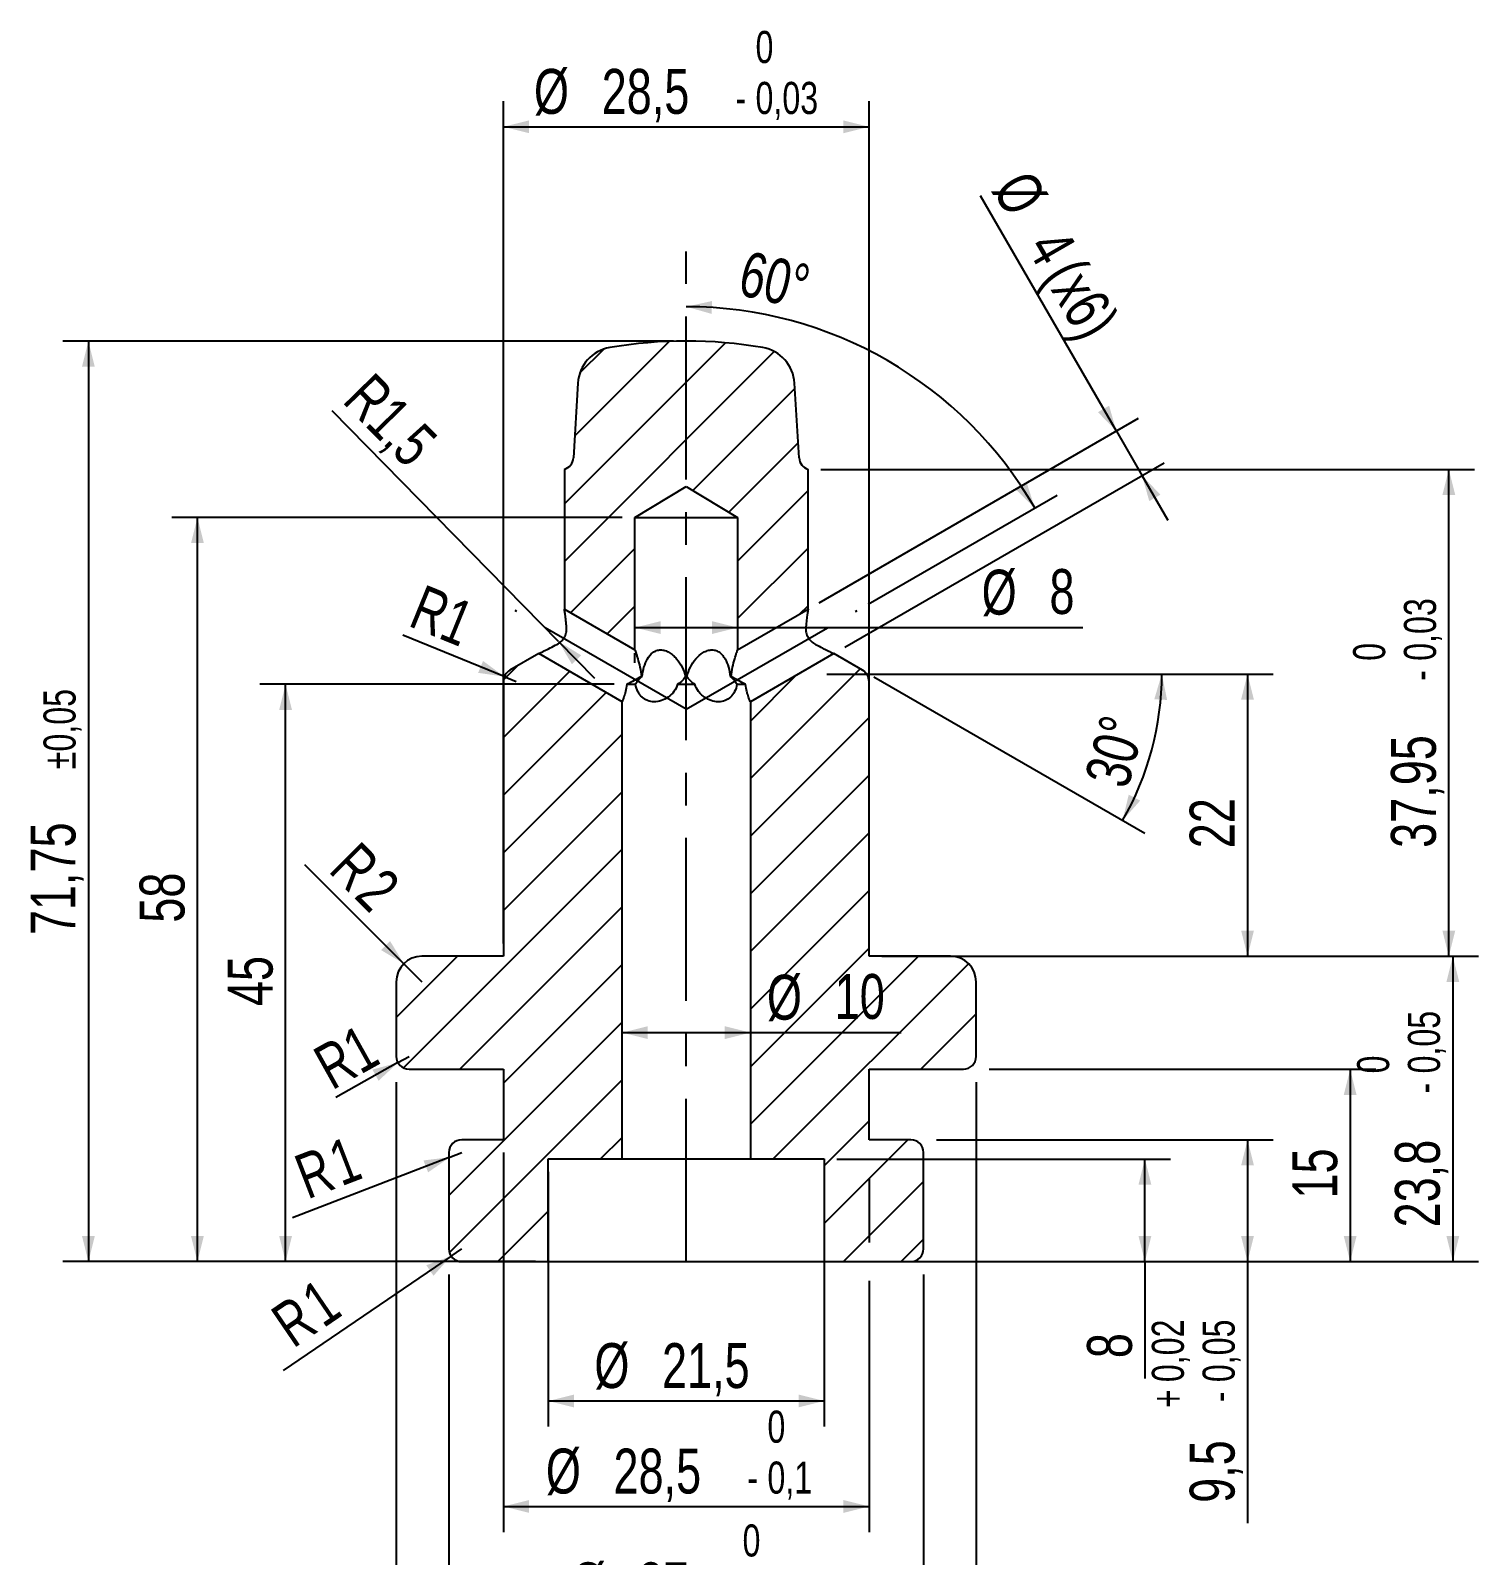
# Model space of a CAD drawing. Header units: millimetres. Extents: x 8 to 412, y 8 to 289.
# Drawn here: x 197.7 to 310.6, y 103.5 to 222.3 of the extents above; entities that cross this region are included whole.
import ezdxf

# ---------------------------------------------------------------- set-up
doc = ezdxf.new("R2010")
doc.units = ezdxf.units.MM
doc.linetypes.add('CENTERX2', pattern=[20.32, 12.7, -2.54, 2.54, -2.54])
for name, color, linetype in [('CENTERLINE', 4, 'CENTERX2'), ('DIMENSIONS', 2, 'Continuous'), ('HATCH', 3, 'Continuous')]:
    doc.layers.add(name, color=color, linetype=linetype)
doc.layers.add('OUTLINE', color=7, linetype='Continuous', lineweight=25)
doc.styles.add('SLDTEXTSTYLE0', font='TXT', dxfattribs={"width": 0.75})
doc.dimstyles.new('SLDDIMSTYLE1', dxfattribs={"dimtxt": 3.5, "dimasz": 2, "dimexe": 0, "dimexo": 0.0625, "dimgap": 0.875, "dimtad": 1, "dimdec": 4, "dimzin": 12, "dimdsep": 46, "dimtxsty": 'SLDTEXTSTYLE0', "dimsah": 1, "dimcen": 0.09, "dimazin": 3, "dimtfac": 1, "dimtofl": 0, "dimtmove": 0, "dimatfit": 3, "dimfxl": 0, "dimfrac": 2, "dimtolj": 1, "dimtzin": 12, "dimarcsym": 0})
doc.dimstyles.new('SLDDIMSTYLE10', dxfattribs={"dimtxt": 3.5, "dimasz": 2, "dimexe": 0, "dimexo": 0.0625, "dimgap": 0.875, "dimtad": 1, "dimrnd": 1e-09, "dimzin": 12, "dimdsep": 46, "dimtxsty": 'SLDTEXTSTYLE0', "dimsah": 1, "dimcen": 0, "dimadec": 0, "dimazin": 3, "dimtfac": 1, "dimtofl": 0, "dimtmove": 0, "dimatfit": 3, "dimfxl": 0, "dimfrac": 2, "dimtolj": 1, "dimtzin": 12, "dimarcsym": 0})
doc.dimstyles.new('SLDDIMSTYLE11', dxfattribs={"dimtxt": 3.5, "dimasz": 2, "dimexe": 0, "dimexo": 0.0625, "dimgap": 0.875, "dimtad": 1, "dimrnd": 1e-09, "dimzin": 12, "dimdsep": 46, "dimtxsty": 'SLDTEXTSTYLE0', "dimsah": 1, "dimcen": 0, "dimadec": 0, "dimazin": 3, "dimtfac": 1, "dimtofl": 0, "dimtmove": 0, "dimatfit": 3, "dimfxl": 0, "dimfrac": 2, "dimtolj": 1, "dimtzin": 12, "dimarcsym": 0})
doc.dimstyles.new('SLDDIMSTYLE12', dxfattribs={"dimtxt": 3.5, "dimasz": 2, "dimexe": 0, "dimexo": 0.0625, "dimgap": 0.875, "dimtad": 1, "dimrnd": 1e-09, "dimzin": 12, "dimdsep": 46, "dimtxsty": 'SLDTEXTSTYLE0', "dimsah": 1, "dimcen": 0.09, "dimadec": 0, "dimazin": 3, "dimtfac": 1, "dimtmove": 0, "dimatfit": 0, "dimfxl": 0, "dimfrac": 2, "dimtolj": 1, "dimtzin": 12, "dimarcsym": 0})
doc.dimstyles.new('SLDDIMSTYLE13', dxfattribs={"dimtxt": 3.5, "dimasz": 2, "dimexe": 0, "dimexo": 0.0625, "dimgap": 0.875, "dimtad": 1, "dimrnd": 1e-09, "dimzin": 12, "dimdsep": 46, "dimtxsty": 'SLDTEXTSTYLE0', "dimsah": 1, "dimcen": 0, "dimadec": 0, "dimazin": 3, "dimtfac": 1, "dimtofl": 0, "dimtmove": 1, "dimatfit": 3, "dimfxl": 0, "dimfrac": 2, "dimtolj": 1, "dimtzin": 12, "dimarcsym": 0})
doc.dimstyles.new('SLDDIMSTYLE2', dxfattribs={"dimtxt": 3.5, "dimasz": 2, "dimexe": 0, "dimexo": 0.0625, "dimgap": 0.875, "dimtad": 1, "dimrnd": 1e-09, "dimzin": 12, "dimdsep": 46, "dimtxsty": 'SLDTEXTSTYLE0', "dimsah": 1, "dimcen": 0.09, "dimadec": 0, "dimazin": 3, "dimtfac": 1, "dimtofl": 0, "dimtmove": 0, "dimatfit": 3, "dimfxl": 0, "dimfrac": 2, "dimtolj": 1, "dimtzin": 12, "dimarcsym": 0})
doc.dimstyles.new('SLDDIMSTYLE3', dxfattribs={"dimtxt": 3.5, "dimasz": 2, "dimexe": 0, "dimexo": 0.0625, "dimgap": 0.875, "dimtad": 1, "dimdec": 1, "dimrnd": 1e-09, "dimzin": 12, "dimdsep": 46, "dimtxsty": 'SLDTEXTSTYLE0', "dimsah": 1, "dimcen": 0.09, "dimadec": 0, "dimazin": 3, "dimtol": 1, "dimtm": 0.05, "dimtfac": 1, "dimtofl": 0, "dimtmove": 0, "dimatfit": 3, "dimfxl": 0, "dimfrac": 2, "dimtolj": 1, "dimarcsym": 0})
doc.dimstyles.new('SLDDIMSTYLE4', dxfattribs={"dimtxt": 3.5, "dimasz": 2, "dimexe": 0, "dimexo": 0.0625, "dimgap": 0.875, "dimtad": 1, "dimrnd": 1e-09, "dimzin": 12, "dimdsep": 46, "dimtxsty": 'SLDTEXTSTYLE0', "dimsah": 1, "dimcen": 0.09, "dimadec": 0, "dimazin": 3, "dimtol": 1, "dimtp": 0.02, "dimtm": 0.05, "dimtfac": 1, "dimtofl": 0, "dimtmove": 0, "dimatfit": 3, "dimfxl": 0, "dimfrac": 2, "dimtolj": 1, "dimarcsym": 0})
doc.dimstyles.new('SLDDIMSTYLE5', dxfattribs={"dimtxt": 3.5, "dimasz": 2, "dimexe": 0, "dimexo": 0.0625, "dimgap": 0.875, "dimtad": 1, "dimrnd": 1e-09, "dimzin": 12, "dimdsep": 46, "dimtxsty": 'SLDTEXTSTYLE0', "dimsah": 1, "dimcen": 0.09, "dimadec": 0, "dimazin": 3, "dimtol": 1, "dimtm": 0.03, "dimtfac": 1, "dimtofl": 0, "dimtmove": 0, "dimatfit": 3, "dimfxl": 0, "dimfrac": 2, "dimtolj": 1, "dimarcsym": 0})
doc.dimstyles.new('SLDDIMSTYLE6', dxfattribs={"dimtxt": 3.5, "dimasz": 2, "dimexe": 0, "dimexo": 0.0625, "dimgap": 0.875, "dimtad": 1, "dimrnd": 1e-09, "dimzin": 12, "dimdsep": 46, "dimtxsty": 'SLDTEXTSTYLE0', "dimsah": 1, "dimcen": 0.09, "dimadec": 0, "dimazin": 3, "dimtol": 1, "dimtm": 0.1, "dimtfac": 1, "dimtofl": 0, "dimtmove": 0, "dimatfit": 3, "dimfxl": 0, "dimfrac": 2, "dimtolj": 1, "dimarcsym": 0})
doc.dimstyles.new('SLDDIMSTYLE7', dxfattribs={"dimtxt": 3.5, "dimasz": 2, "dimexe": 0, "dimexo": 0.0625, "dimgap": 0.875, "dimtad": 1, "dimdec": 1, "dimrnd": 1e-09, "dimzin": 12, "dimdsep": 46, "dimtxsty": 'SLDTEXTSTYLE0', "dimsah": 1, "dimcen": 0.09, "dimadec": 0, "dimazin": 3, "dimtfac": 1, "dimtdec": 1, "dimtofl": 0, "dimtmove": 0, "dimatfit": 3, "dimfxl": 0, "dimfrac": 2, "dimtolj": 1, "dimtzin": 12, "dimarcsym": 0})
doc.dimstyles.new('SLDDIMSTYLE8', dxfattribs={"dimtxt": 3.5, "dimasz": 2, "dimexe": 0, "dimexo": 0.0625, "dimgap": 0.875, "dimtad": 1, "dimdec": 1, "dimrnd": 1e-09, "dimzin": 12, "dimdsep": 46, "dimtxsty": 'SLDTEXTSTYLE0', "dimsah": 1, "dimcen": 0, "dimadec": 0, "dimazin": 3, "dimtfac": 1, "dimtdec": 1, "dimtofl": 0, "dimtmove": 0, "dimatfit": 3, "dimfxl": 0, "dimfrac": 2, "dimtolj": 1, "dimtzin": 12, "dimarcsym": 0})
doc.dimstyles.new('SLDDIMSTYLE9', dxfattribs={"dimtxt": 3.5, "dimasz": 2, "dimexe": 0, "dimexo": 0.0625, "dimgap": 0.875, "dimtad": 1, "dimrnd": 1e-09, "dimzin": 12, "dimdsep": 46, "dimtxsty": 'SLDTEXTSTYLE0', "dimsah": 1, "dimcen": 0.09, "dimadec": 0, "dimazin": 3, "dimtol": 1, "dimtp": 0.05, "dimtm": 0.05, "dimtfac": 1, "dimtofl": 0, "dimtmove": 0, "dimatfit": 3, "dimfxl": 0, "dimfrac": 2, "dimtolj": 1, "dimarcsym": 0})

# ---------------------------------------------------------------- blocks, each defined once
blk = doc.blocks.new('_D')
at = {"layer": 'DIMENSIONS'}
blk.add_line((263.03, 177.64), (277.74, 186.13), dxfattribs=at)
blk.add_arc((248.84, 169.45), 31.37, 30, 90, dxfattribs=at)
for points in [[(248.84, 200.82), (250.82, 200.26), (250.85, 201.26)], [(276.01, 185.13), (275.38, 187.1), (274.53, 186.57)]]:
    blk.add_solid(points, dxfattribs=at)
at = {"layer": 'DIMENSIONS', "insert": (253.54, 205.2), "char_height": 3.5, "attachment_point": 1, "rotation": 346.9133, "style": 'SLDTEXTSTYLE0'}
blk.add_mtext('60°', dxfattribs=at)
blk = doc.blocks.new('_D_1')
at = {"layer": 'DIMENSIONS'}
for p, q in [((263.46, 171.98), (284.59, 159.78)), ((267.06, 172.19), (287.91, 172.19))]:
    blk.add_line(p, q, dxfattribs=at)
blk.add_arc((263.09, 172.19), 22.82, 330, 0, dxfattribs=at)
for points in [[(285.91, 172.19), (285.32, 170.22), (286.32, 170.17)], [(282.85, 160.78), (284.22, 162.32), (283.33, 162.79)]]:
    blk.add_solid(points, dxfattribs=at)
at = {"layer": 'DIMENSIONS', "insert": (279.86, 164.05), "char_height": 3.5, "attachment_point": 1, "rotation": 75, "style": 'SLDTEXTSTYLE0'}
blk.add_mtext('30°', dxfattribs=at)
blk = doc.blocks.new('_D_2')
at = {"layer": 'DIMENSIONS'}
for p, q in [((264.09, 172.19), (294.59, 172.19)), ((292.59, 172.19), (292.59, 150.19)), ((264.09, 150.19), (294.59, 150.19))]:
    blk.add_line(p, q, dxfattribs=at)
for points in [[(292.59, 172.19), (292.09, 170.19), (293.09, 170.19)], [(292.59, 150.19), (293.09, 152.19), (292.09, 152.19)]]:
    blk.add_solid(points, dxfattribs=at)
at = {"layer": 'DIMENSIONS', "insert": (288.08, 158.61), "char_height": 3.5, "attachment_point": 1, "rotation": 90, "style": 'SLDTEXTSTYLE0'}
blk.add_mtext('22', dxfattribs=at)
blk = doc.blocks.new('_D_3')
at = {"layer": 'DIMENSIONS'}
for p, q in [((272.44, 150.19), (310.59, 150.19)), ((308.59, 150.19), (308.59, 126.39)), ((268.34, 126.39), (310.59, 126.39))]:
    blk.add_line(p, q, dxfattribs=at)
for points in [[(308.59, 150.19), (308.09, 148.19), (309.09, 148.19)], [(308.59, 126.39), (309.09, 128.39), (308.09, 128.39)]]:
    blk.add_solid(points, dxfattribs=at)
at = {"layer": 'DIMENSIONS', "attachment_point": 1, "rotation": 90, "style": 'SLDTEXTSTYLE0'}
for s, insert, char_height in [('0,05', (305.09, 141.06), 2.5), ('0', (301.13, 141.06), 2.5), ('-', (305.09, 139.49), 2.5), ('23,8', (304.08, 129.06), 3.5)]:
    blk.add_mtext(s, dxfattribs=dict(at, insert=insert, char_height=char_height))
blk = doc.blocks.new('_D_4')
at = {"layer": 'DIMENSIONS'}
for p, q in [((268.34, 135.89), (294.59, 135.89)), ((292.59, 135.89), (292.59, 126.39)), ((268.34, 126.39), (294.59, 126.39)), ((292.59, 126.39), (292.59, 106.01))]:
    blk.add_line(p, q, dxfattribs=at)
for points in [[(292.59, 135.89), (292.09, 133.89), (293.09, 133.89)], [(292.59, 126.39), (293.09, 128.39), (292.09, 128.39)]]:
    blk.add_solid(points, dxfattribs=at)
at = {"layer": 'DIMENSIONS', "attachment_point": 1, "rotation": 90, "style": 'SLDTEXTSTYLE0'}
for s, insert, char_height in [('0,02', (285.13, 117), 2.5), ('0,05', (289.09, 117), 2.5), ('+', (285.13, 114.98), 2.5), ('-', (289.09, 115.44), 2.5), ('9,5', (288.08, 107.59), 3.5)]:
    blk.add_mtext(s, dxfattribs=dict(at, insert=insert, char_height=char_height))
blk = doc.blocks.new('_D_5')
at = {"layer": 'DIMENSIONS'}
for p, q in [((272.44, 141.39), (302.59, 141.39)), ((300.59, 141.39), (300.59, 126.39)), ((268.34, 126.39), (302.59, 126.39))]:
    blk.add_line(p, q, dxfattribs=at)
for points in [[(300.59, 141.39), (300.09, 139.39), (301.09, 139.39)], [(300.59, 126.39), (301.09, 128.39), (300.09, 128.39)]]:
    blk.add_solid(points, dxfattribs=at)
at = {"layer": 'DIMENSIONS', "insert": (296.08, 131.31), "char_height": 3.5, "attachment_point": 1, "rotation": 90, "style": 'SLDTEXTSTYLE0'}
blk.add_mtext('15', dxfattribs=at)
blk = doc.blocks.new('_D_6')
at = {"layer": 'DIMENSIONS'}
for p, q in [((234.59, 151.19), (234.59, 216.84)), ((263.09, 151.19), (263.09, 216.84)), ((234.59, 214.84), (263.09, 214.84))]:
    blk.add_line(p, q, dxfattribs=at)
for points in [[(234.59, 214.84), (236.59, 214.34), (236.59, 215.34)], [(263.09, 214.84), (261.09, 215.34), (261.09, 214.34)]]:
    blk.add_solid(points, dxfattribs=at)
at = {"layer": 'DIMENSIONS', "attachment_point": 1, "style": 'SLDTEXTSTYLE0'}
for s, insert, char_height in [('0', (254.24, 222.31), 2.5), ('%%c', (236.97, 219.35), 3.5), ('28,5', (242.25, 219.35), 3.5), ('0,03', (254.24, 218.34), 2.5), ('-', (252.68, 218.34), 2.5)]:
    blk.add_mtext(s, dxfattribs=dict(at, insert=insert, char_height=char_height))
blk = doc.blocks.new('_D_7')
at = {"layer": 'DIMENSIONS'}
for p, q in [((226.24, 140.39), (226.24, 87.42)), ((271.44, 140.39), (271.44, 87.42)), ((226.24, 89.42), (271.44, 89.42))]:
    blk.add_line(p, q, dxfattribs=at)
for points in [[(226.24, 89.42), (228.24, 88.92), (228.24, 89.92)], [(271.44, 89.42), (269.44, 89.92), (269.44, 88.92)]]:
    blk.add_solid(points, dxfattribs=at)
at = {"layer": 'DIMENSIONS', "attachment_point": 1, "style": 'SLDTEXTSTYLE0'}
for s, insert, char_height in [('0', (255.17, 96.89), 2.5), ('%%c', (237.9, 93.93), 3.5), ('45,2', (243.17, 93.93), 3.5), ('0,1', (255.17, 92.92), 2.5), ('-', (253.6, 92.92), 2.5)]:
    blk.add_mtext(s, dxfattribs=dict(at, insert=insert, char_height=char_height))
blk = doc.blocks.new('_D_8')
at = {"layer": 'DIMENSIONS'}
for p, q in [((230.34, 125.39), (230.34, 96.44)), ((267.34, 125.39), (267.34, 96.44)), ((230.34, 98.44), (267.34, 98.44))]:
    blk.add_line(p, q, dxfattribs=at)
for points in [[(230.34, 98.44), (232.34, 97.94), (232.34, 98.94)], [(267.34, 98.44), (265.34, 98.94), (265.34, 97.94)]]:
    blk.add_solid(points, dxfattribs=at)
at = {"layer": 'DIMENSIONS', "attachment_point": 1, "style": 'SLDTEXTSTYLE0'}
for s, insert, char_height in [('0', (253.23, 105.91), 2.5), ('%%c', (239.84, 102.95), 3.5), ('37', (245.11, 102.95), 3.5), ('0,1', (253.23, 101.94), 2.5), ('-', (251.66, 101.94), 2.5)]:
    blk.add_mtext(s, dxfattribs=dict(at, insert=insert, char_height=char_height))
blk = doc.blocks.new('_D_9')
at = {"layer": 'DIMENSIONS'}
for p, q in [((260.59, 134.39), (286.59, 134.39)), ((284.59, 126.39), (284.59, 134.39)), ((260.59, 126.39), (286.59, 126.39)), ((284.59, 126.39), (284.59, 117.28))]:
    blk.add_line(p, q, dxfattribs=at)
for points in [[(284.59, 134.39), (284.09, 132.39), (285.09, 132.39)], [(284.59, 126.39), (285.09, 128.39), (284.09, 128.39)]]:
    blk.add_solid(points, dxfattribs=at)
at = {"layer": 'DIMENSIONS', "insert": (280.08, 118.87), "char_height": 3.5, "attachment_point": 1, "rotation": 90, "style": 'SLDTEXTSTYLE0'}
blk.add_mtext('8', dxfattribs=at)
blk = doc.blocks.new('_D_10')
at = {"layer": 'DIMENSIONS'}
for p, q in [((238.09, 133.39), (238.09, 113.53)), ((259.59, 133.39), (259.59, 113.53)), ((238.09, 115.53), (259.59, 115.53))]:
    blk.add_line(p, q, dxfattribs=at)
for points in [[(238.09, 115.53), (240.09, 115.03), (240.09, 116.03)], [(259.59, 115.53), (257.59, 116.03), (257.59, 115.03)]]:
    blk.add_solid(points, dxfattribs=at)
at = {"layer": 'DIMENSIONS', "char_height": 3.5, "attachment_point": 1, "style": 'SLDTEXTSTYLE0'}
for s, insert in [('%%c', (241.68, 120.04)), ('21,5', (246.95, 120.04))]:
    blk.add_mtext(s, dxfattribs=dict(at, insert=insert))
blk = doc.blocks.new('_D_11')
at = {"layer": 'DIMENSIONS'}
for q in [(218.16, 129.8), (231.34, 134.89)]:
    blk.add_line((230.41, 134.53), q, dxfattribs=at)
blk.add_solid([(230.41, 134.53), (228.36, 134.28), (228.72, 133.35)], dxfattribs=at)
at = {"layer": 'DIMENSIONS', "char_height": 3.5, "attachment_point": 1, "rotation": 21.0977, "style": 'SLDTEXTSTYLE0'}
for s, insert in [('1', (220.69, 135.51)), ('R', (218.05, 134.49))]:
    blk.add_mtext(s, dxfattribs=dict(at, insert=insert))
blk = doc.blocks.new('_D_12')
at = {"layer": 'DIMENSIONS'}
for q in [(219.12, 157.31), (228.24, 148.19)]:
    blk.add_line((226.83, 149.61), q, dxfattribs=at)
blk.add_solid([(226.83, 149.61), (225.76, 151.37), (225.06, 150.67)], dxfattribs=at)
at = {"layer": 'DIMENSIONS', "char_height": 3.5, "attachment_point": 1, "rotation": 315, "style": 'SLDTEXTSTYLE0'}
for s, insert in [('R', (223.34, 159.3)), ('2', (225.35, 157.29))]:
    blk.add_mtext(s, dxfattribs=dict(at, insert=insert))
blk = doc.blocks.new('_D_13')
at = {"layer": 'DIMENSIONS'}
for p, q in [((234.59, 134.89), (234.59, 105.31)), ((263.09, 132.89), (263.09, 127.89)), ((263.09, 124.89), (263.09, 105.31)), ((234.59, 107.31), (263.09, 107.31))]:
    blk.add_line(p, q, dxfattribs=at)
for points in [[(234.59, 107.31), (236.59, 106.81), (236.59, 107.81)], [(263.09, 107.31), (261.09, 107.81), (261.09, 106.81)]]:
    blk.add_solid(points, dxfattribs=at)
at = {"layer": 'DIMENSIONS', "attachment_point": 1, "style": 'SLDTEXTSTYLE0'}
for s, insert, char_height in [('0', (255.17, 114.78), 2.5), ('%%c', (237.9, 111.82), 3.5), ('28,5', (243.17, 111.82), 3.5), ('0,1', (255.17, 110.81), 2.5), ('-', (253.6, 110.81), 2.5)]:
    blk.add_mtext(s, dxfattribs=dict(at, insert=insert, char_height=char_height))
blk = doc.blocks.new('_D_14')
at = {"layer": 'DIMENSIONS'}
for p, q in [((259.34, 188.14), (310.28, 188.14)), ((308.28, 150.19), (308.28, 188.14)), ((270.44, 150.19), (310.28, 150.19))]:
    blk.add_line(p, q, dxfattribs=at)
for points in [[(308.28, 188.14), (307.78, 186.14), (308.78, 186.14)], [(308.28, 150.19), (308.78, 152.19), (307.78, 152.19)]]:
    blk.add_solid(points, dxfattribs=at)
at = {"layer": 'DIMENSIONS', "attachment_point": 1, "rotation": 90, "style": 'SLDTEXTSTYLE0'}
for s, insert, char_height in [('0,03', (304.78, 173.22), 2.5), ('0', (300.82, 173.22), 2.5), ('-', (304.78, 171.66), 2.5), ('37,95', (303.77, 158.64), 3.5)]:
    blk.add_mtext(s, dxfattribs=dict(at, insert=insert, char_height=char_height))
blk = doc.blocks.new('_D_15')
at = {"layer": 'DIMENSIONS'}
for p, q in [((247.84, 198.14), (200.24, 198.14)), ((202.24, 198.14), (202.24, 126.39)), ((237.09, 126.39), (200.24, 126.39))]:
    blk.add_line(p, q, dxfattribs=at)
for points in [[(202.24, 198.14), (201.74, 196.14), (202.74, 196.14)], [(202.24, 126.39), (202.74, 128.39), (201.74, 128.39)]]:
    blk.add_solid(points, dxfattribs=at)
at = {"layer": 'DIMENSIONS', "attachment_point": 1, "rotation": 90, "style": 'SLDTEXTSTYLE0'}
for s, insert, char_height in [('±0,05', (198.74, 164.77), 2.5), ('71,75', (197.73, 151.84), 3.5)]:
    blk.add_mtext(s, dxfattribs=dict(at, insert=insert, char_height=char_height))
blk = doc.blocks.new('_D_16')
at = {"layer": 'DIMENSIONS'}
for q in [(231.34, 127.39), (217.43, 117.91)]:
    blk.add_line((230.51, 126.83), q, dxfattribs=at)
blk.add_solid([(230.51, 126.83), (228.58, 126.11), (229.14, 125.29)], dxfattribs=at)
at = {"layer": 'DIMENSIONS', "char_height": 3.5, "attachment_point": 1, "rotation": 34.2882, "style": 'SLDTEXTSTYLE0'}
for s, insert in [('1', (218.58, 124.07)), ('R', (216.23, 122.48))]:
    blk.add_mtext(s, dxfattribs=dict(at, insert=insert))
blk = doc.blocks.new('_D_17')
at = {"layer": 'DIMENSIONS'}
for q in [(226.76, 175.21), (235.59, 171.61)]:
    blk.add_line((234.66, 171.99), q, dxfattribs=at)
blk.add_solid([(234.66, 171.99), (233, 173.21), (232.62, 172.28)], dxfattribs=at)
at = {"layer": 'DIMENSIONS', "insert": (228.39, 179.22), "char_height": 3.5, "attachment_point": 1, "rotation": 337.8618, "style": 'SLDTEXTSTYLE0'}
blk.add_mtext('R1', dxfattribs=at)
blk = doc.blocks.new('_D_18')
at = {"layer": 'DIMENSIONS'}
for p, q in [((243.21, 171.39), (215.61, 171.39)), ((217.61, 126.39), (217.61, 171.39)), ((230.34, 126.39), (215.61, 126.39))]:
    blk.add_line(p, q, dxfattribs=at)
for points in [[(217.61, 171.39), (217.11, 169.39), (218.11, 169.39)], [(217.61, 126.39), (218.11, 128.39), (217.11, 128.39)]]:
    blk.add_solid(points, dxfattribs=at)
at = {"layer": 'DIMENSIONS', "insert": (213.1, 146.31), "char_height": 3.5, "attachment_point": 1, "rotation": 90, "style": 'SLDTEXTSTYLE0'}
blk.add_mtext('45', dxfattribs=at)
blk = doc.blocks.new('_D_19')
at = {"layer": 'DIMENSIONS'}
for p, q in [((243.84, 184.39), (208.74, 184.39)), ((210.74, 126.39), (210.74, 184.39)), ((230.34, 126.39), (208.74, 126.39))]:
    blk.add_line(p, q, dxfattribs=at)
for points in [[(210.74, 184.39), (210.24, 182.39), (211.24, 182.39)], [(210.74, 126.39), (211.24, 128.39), (210.24, 128.39)]]:
    blk.add_solid(points, dxfattribs=at)
at = {"layer": 'DIMENSIONS', "insert": (206.23, 152.81), "char_height": 3.5, "attachment_point": 1, "rotation": 90, "style": 'SLDTEXTSTYLE0'}
blk.add_mtext('58', dxfattribs=at)
blk = doc.blocks.new('_D_20')
at = {"layer": 'DIMENSIONS'}
for p, q in [((243.84, 144.24), (253.84, 144.24)), ((253.84, 144.24), (265.59, 144.24))]:
    blk.add_line(p, q, dxfattribs=at)
for points in [[(243.84, 144.24), (245.84, 143.74), (245.84, 144.74)], [(253.84, 144.24), (251.84, 144.74), (251.84, 143.74)]]:
    blk.add_solid(points, dxfattribs=at)
at = {"layer": 'DIMENSIONS', "char_height": 3.5, "attachment_point": 1, "style": 'SLDTEXTSTYLE0'}
for s, insert in [('%%c', (255.13, 148.75)), ('10', (260.41, 148.81))]:
    blk.add_mtext(s, dxfattribs=dict(at, insert=insert))
blk = doc.blocks.new('_D_21')
at = {"layer": 'DIMENSIONS'}
for p, q in [((244.84, 175.81), (252.84, 175.81)), ((252.84, 175.81), (279.74, 175.81)), ((244.84, 173.07), (244.84, 173.81))]:
    blk.add_line(p, q, dxfattribs=at)
for points in [[(244.84, 175.81), (246.84, 175.31), (246.84, 176.31)], [(252.84, 175.81), (250.84, 176.31), (250.84, 175.31)]]:
    blk.add_solid(points, dxfattribs=at)
at = {"layer": 'DIMENSIONS', "char_height": 3.5, "attachment_point": 1, "style": 'SLDTEXTSTYLE0'}
for s, insert in [('%%c', (271.87, 180.32)), ('8', (277.15, 180.37))]:
    blk.add_mtext(s, dxfattribs=dict(at, insert=insert))
blk = doc.blocks.new('_D_22')
at = {"layer": 'DIMENSIONS'}
for p, q in [((282.37, 191.12), (271.77, 209.47)), ((259.21, 177.74), (284.1, 192.12)), ((282.37, 191.12), (284.37, 187.65)), ((261.21, 174.28), (286.1, 188.65)), ((284.37, 187.65), (286.37, 184.19))]:
    blk.add_line(p, q, dxfattribs=at)
for points in [[(282.37, 191.12), (281.8, 193.1), (280.93, 192.6)], [(284.37, 187.65), (284.93, 185.67), (285.8, 186.17)]]:
    blk.add_solid(points, dxfattribs=at)
at = {"layer": 'DIMENSIONS', "char_height": 3.5, "attachment_point": 1, "rotation": 300, "style": 'SLDTEXTSTYLE0'}
for s, insert in [('%%c', (275.68, 211.72)), ('4', (278.36, 207.18)), ('(x6)', (279.66, 204.94))]:
    blk.add_mtext(s, dxfattribs=dict(at, insert=insert))
blk = doc.blocks.new('_D_23')
at = {"layer": 'DIMENSIONS'}
for q in [(221.52, 139.19), (227.24, 142.39)]:
    blk.add_line((226.37, 141.9), q, dxfattribs=at)
blk.add_solid([(226.37, 141.9), (224.38, 141.36), (224.86, 140.49)], dxfattribs=at)
at = {"layer": 'DIMENSIONS', "insert": (219.52, 142.77), "char_height": 3.5, "attachment_point": 1, "rotation": 29.2049, "style": 'SLDTEXTSTYLE0'}
blk.add_mtext('R1', dxfattribs=at)
blk = doc.blocks.new('_D_24')
at = {"layer": 'DIMENSIONS'}
for q in [(221.23, 192.7), (241.69, 171.88)]:
    blk.add_line((238.89, 174.73), q, dxfattribs=at)
blk.add_solid([(238.89, 174.73), (239.93, 172.95), (240.65, 173.65)], dxfattribs=at)
at = {"layer": 'DIMENSIONS', "insert": (224.45, 195.86), "char_height": 3.5, "attachment_point": 1, "rotation": 314.4294, "style": 'SLDTEXTSTYLE0'}
blk.add_mtext('R1,5', dxfattribs=at)

msp = doc.modelspace()

# ---------------------------------------------------------------- hatches: boundary and pattern name
at = {"layer": 'HATCH'}
h = msp.add_hatch(dxfattribs=at)
h.set_pattern_fill('ANSI31', color=256, angle=3e-322, style=0)
edge = h.paths.add_edge_path(flags=0)
edge.add_line((258.33967, 177.2436), (258.33967, 188.14179))
edge.add_arc((258.6378, 189.09631), 1, 183.5, 252.6543908, ccw=False)
edge.add_line((257.63967, 189.03526), (257.28356, 194.8575))
edge.add_arc((254.28916, 194.67436), 3, 3.5, 80.194934)
edge.add_arc((248.83967, 163.14179), 35, 80.194934, 99.805066)
edge.add_arc((243.39017, 194.67436), 3, 99.805066, 176.5)
edge.add_line((240.39577, 194.8575), (240.03967, 189.03526))
edge.add_arc((239.04153, 189.09631), 1, 287.3456092, 356.5, ccw=False)
edge.add_line((239.33967, 188.14179), (239.33967, 177.2436))
edge.add_line((239.33967, 177.2436), (244.83967, 174.06818))
edge.add_line((244.83967, 174.06818), (244.83967, 184.39179))
edge.add_line((244.83967, 184.39179), (248.83967, 186.79523))
edge.add_line((248.83967, 186.79523), (252.83967, 184.39179))
edge.add_line((252.83967, 184.39179), (252.83967, 174.06818))
edge.add_line((252.83967, 174.06818), (258.33967, 177.2436))
h = msp.add_hatch(dxfattribs=at)
h.set_pattern_fill('ANSI31', color=256, angle=3e-322, style=0)
edge = h.paths.add_edge_path(flags=0)
edge.add_line((227.23967, 141.39179), (234.58967, 141.39179))
edge.add_line((234.58967, 141.39179), (234.58967, 135.89179))
edge.add_line((234.58967, 135.89179), (231.33967, 135.89179))
edge.add_arc((231.33967, 134.89179), 1, 90, 180)
edge.add_line((230.33967, 134.89179), (230.33967, 127.39179))
edge.add_arc((231.33967, 127.39179), 1, 180, 270)
edge.add_line((231.33967, 126.39179), (238.08967, 126.39179))
edge.add_line((238.08967, 126.39179), (238.08967, 134.39179))
edge.add_line((238.08967, 134.39179), (243.83967, 134.39179))
edge.add_line((243.83967, 134.39179), (243.83967, 170.02672))
edge.add_line((243.83967, 170.02672), (237.33967, 173.7795))
edge.add_line((237.33967, 173.7795), (235.08967, 172.48046))
edge.add_arc((235.58967, 171.61444), 1, 120, 180)
edge.add_line((234.58967, 171.61444), (234.58967, 150.19179))
edge.add_line((234.58967, 150.19179), (228.23967, 150.19179))
edge.add_arc((228.23967, 148.19179), 2, 90, 180)
edge.add_line((226.23967, 148.19179), (226.23967, 142.39179))
edge.add_arc((227.23967, 142.39179), 1, 180, 270)
h = msp.add_hatch(dxfattribs=at)
h.set_pattern_fill('ANSI31', color=256, angle=3e-322, style=0)
edge = h.paths.add_edge_path(flags=0)
edge.add_line((266.33967, 135.89179), (263.08967, 135.89179))
edge.add_line((263.08967, 135.89179), (263.08967, 141.39179))
edge.add_line((263.08967, 141.39179), (270.43967, 141.39179))
edge.add_arc((270.43967, 142.39179), 1, 270, 360)
edge.add_line((271.43967, 142.39179), (271.43967, 148.19179))
edge.add_arc((269.43967, 148.19179), 2, 0, 90)
edge.add_line((269.43967, 150.19179), (263.08967, 150.19179))
edge.add_line((263.08967, 150.19179), (263.08967, 171.61444))
edge.add_arc((262.08967, 171.61444), 1, 0, 60)
edge.add_line((262.58967, 172.48046), (260.33967, 173.7795))
edge.add_line((260.33967, 173.7795), (253.83967, 170.02672))
edge.add_line((253.83967, 170.02672), (253.83967, 134.39179))
edge.add_line((253.83967, 134.39179), (259.58967, 134.39179))
edge.add_line((259.58967, 134.39179), (259.58967, 126.39179))
edge.add_line((259.58967, 126.39179), (266.33967, 126.39179))
edge.add_arc((266.33967, 127.39179), 1, 270, 360)
edge.add_line((267.33967, 127.39179), (267.33967, 134.89179))
edge.add_arc((266.33967, 134.89179), 1, 0, 90)

# ---------------------------------------------------------------- linework, layer by layer
at = {"layer": 'CENTERLINE'}
for p, q in [((248.83967, 126.39179), (248.83967, 207.31982)), ((248.83967, 169.44937), (235.51346, 177.14326)), ((248.83967, 169.44937), (262.16587, 177.14326)), ((259.78967, 172.19179), (266.06116, 172.19179))]:
    msp.add_line(p, q, dxfattribs=at)
at = {"layer": 'OUTLINE'}
for p, q in [((240.39577, 194.8575), (240.03967, 189.03526)), ((257.63967, 189.03526), (257.28356, 194.8575)), ((239.33967, 188.14179), (239.33967, 177.2436)), ((258.33967, 177.2436), (258.33967, 188.14179)), ((244.83967, 184.39179), (248.83967, 186.79523)), ((248.83967, 186.79523), (252.83967, 184.39179)), ((244.83967, 184.39179), (252.83967, 184.39179)), ((244.83967, 174.06818), (244.83967, 184.39179)), ((252.83967, 184.39179), (252.83967, 174.06818)), ((239.33967, 177.2436), (244.83967, 174.06818)), ((252.83967, 174.06818), (258.33967, 177.2436)), ((237.33967, 173.7795), (235.08967, 172.48046)), ((243.83967, 170.02672), (237.33967, 173.7795)), ((260.33967, 173.7795), (253.83967, 170.02672)), ((262.58967, 172.48046), (260.33967, 173.7795)), ((234.58967, 171.61444), (234.58967, 150.19179)), ((244.21389, 171.39179), (244.88311, 171.39179)), ((245.34574, 171.99265), (245.40618, 171.99265)), ((248.17045, 171.39179), (249.50888, 171.39179)), ((248.77922, 171.99265), (248.90011, 171.99265)), ((252.27315, 171.99265), (252.3336, 171.99265)), ((252.79622, 171.39179), (253.46544, 171.39179)), ((263.08967, 150.19179), (263.08967, 171.61444)), ((243.83967, 134.39179), (243.83967, 170.02672)), ((253.83967, 170.02672), (253.83967, 134.39179)), ((234.58967, 150.19179), (228.23967, 150.19179)), ((269.43967, 150.19179), (263.08967, 150.19179)), ((226.23967, 148.19179), (226.23967, 142.39179)), ((271.43967, 142.39179), (271.43967, 148.19179)), ((227.23967, 141.39179), (234.58967, 141.39179)), ((234.58967, 141.39179), (234.58967, 135.89179)), ((263.08967, 135.89179), (263.08967, 141.39179)), ((263.08967, 141.39179), (270.43967, 141.39179)), ((234.58967, 135.89179), (231.33967, 135.89179)), ((266.33967, 135.89179), (263.08967, 135.89179)), ((230.33967, 134.89179), (230.33967, 127.39179)), ((238.08967, 126.39179), (238.08967, 134.39179)), ((238.08967, 134.39179), (243.83967, 134.39179)), ((243.83967, 134.39179), (253.83967, 134.39179)), ((253.83967, 134.39179), (259.58967, 134.39179)), ((259.58967, 134.39179), (259.58967, 126.39179)), ((267.33967, 127.39179), (267.33967, 134.89179)), ((231.33967, 126.39179), (238.08967, 126.39179)), ((238.08967, 126.39179), (259.58967, 126.39179)), ((259.58967, 126.39179), (266.33967, 126.39179))]:
    msp.add_line(p, q, dxfattribs=at)
for centre, radius, start, end in [((243.39017, 194.67436), 3, 99.805066, 176.5), ((248.83967, 163.14179), 35, 80.194934, 99.805066), ((254.28916, 194.67436), 3, 3.5, 80.194934), ((239.04153, 189.09631), 1, 287.3456092, 356.5), ((258.6378, 189.09631), 1, 183.5, 252.6543908), ((235.58967, 171.61444), 1, 120, 180), ((262.08967, 171.61444), 1, 0, 60), ((228.23967, 148.19179), 2, 90, 180), ((269.43967, 148.19179), 2, 0, 90), ((227.23967, 142.39179), 1, 180, 270), ((270.43967, 142.39179), 1, 270, 0), ((231.33967, 134.89179), 1, 90, 180), ((266.33967, 134.89179), 1, 0, 90), ((231.33967, 127.39179), 1, 180, 270), ((266.33967, 127.39179), 1, 270, 0)]:
    msp.add_arc(centre, radius, start, end, dxfattribs=at)
for points, knots in [([(239.51488, 175.80023), (239.50049, 175.99357), (239.48308, 176.17512), (239.44553, 176.51348), (239.42524, 176.67079), (239.38815, 176.93662), (239.37093, 177.04859), (239.34672, 177.20157), (239.33967, 177.2436), (239.33967, 177.2436)], [0, 0, 0, 0, 0.25, 0.25, 0.5, 0.5, 0.75, 0.75, 1, 1, 1, 1]), ([(258.33967, 177.2436), (258.33967, 177.2436), (258.33797, 177.23337), (258.33141, 177.1932), (258.32661, 177.16364), (258.31449, 177.08707), (258.30712, 177.03968), (258.29091, 176.93182), (258.28204, 176.8711), (258.23537, 176.5366), (258.19319, 176.18627), (258.16445, 175.80023)], [0, 0, 0, 0, 0.125, 0.125, 0.25, 0.25, 0.375, 0.375, 0.5, 0.5, 1, 1, 1, 1]), ([(238.76488, 174.50119), (238.88038, 174.56259), (238.98852, 174.63734), (239.18698, 174.82019), (239.27275, 174.92459), (239.41026, 175.15858), (239.45946, 175.28473), (239.51663, 175.5435), (239.52436, 175.6729), (239.51488, 175.80023)], [0, 0, 0, 0, 0.25, 0.25, 0.5, 0.5, 0.75, 0.75, 1, 1, 1, 1]), ([(258.16445, 175.80023), (258.15498, 175.67299), (258.16251, 175.54485), (258.21965, 175.28524), (258.26786, 175.16106), (258.40578, 174.92554), (258.49206, 174.8205), (258.69071, 174.6374), (258.79892, 174.56261), (258.91445, 174.50119)], [0, 0, 0, 0, 0.25, 0.25, 0.5, 0.5, 0.75, 0.75, 1, 1, 1, 1]), ([(237.33967, 173.7795), (237.33967, 173.7795), (237.34968, 173.78435), (237.38897, 173.80344), (237.41791, 173.81751), (237.49322, 173.85426), (237.53994, 173.87711), (237.64647, 173.92949), (237.70656, 173.95916), (237.90585, 174.05817), (238.05974, 174.13539), (238.39673, 174.30768), (238.57699, 174.4013), (238.76488, 174.50119)], [0, 0, 0, 0, 0.125, 0.125, 0.25, 0.25, 0.375, 0.375, 0.5, 0.5, 0.75, 0.75, 1, 1, 1, 1]), ([(244.83967, 174.06818), (244.83967, 174.06818), (244.84612, 174.04964), (244.87031, 173.97902), (244.88771, 173.92785), (244.93007, 173.7999), (244.95436, 173.72509), (245.00645, 173.55856), (245.03451, 173.46594), (245.11894, 173.17259), (245.17553, 172.9574), (245.27592, 172.49265), (245.31868, 172.24784), (245.34574, 171.99265)], [0, 0, 0, 0, 0.125, 0.125, 0.25, 0.25, 0.375, 0.375, 0.5, 0.5, 0.75, 0.75, 1, 1, 1, 1]), ([(245.40618, 171.99265), (245.43472, 172.2481), (245.48096, 172.49033), (245.61286, 172.9527), (245.69905, 173.17228), (245.92085, 173.56138), (246.05947, 173.7358), (246.31729, 173.92653), (246.41275, 173.97861), (246.61578, 174.04903), (246.7264, 174.06807), (246.9509, 174.06829), (247.06674, 174.04985), (247.29572, 173.97937), (247.40726, 173.92826), (247.6232, 173.80036), (247.72447, 173.72556), (247.91616, 173.55903), (248.00721, 173.46641), (248.25929, 173.17299), (248.40056, 172.95774), (248.63414, 172.49284), (248.72364, 172.24794), (248.77922, 171.99265)], [0, 0, 0, 0, 0.125, 0.125, 0.25, 0.25, 0.375, 0.375, 0.4375, 0.4375, 0.5, 0.5, 0.5625, 0.5625, 0.625, 0.625, 0.6875, 0.6875, 0.75, 0.75, 0.875, 0.875, 1, 1, 1, 1]), ([(248.90011, 171.99265), (248.95573, 172.2481), (249.04431, 172.49033), (249.27587, 172.9527), (249.41971, 173.17228), (249.75344, 173.56138), (249.94785, 173.7358), (250.2688, 173.92653), (250.38197, 173.97861), (250.60912, 174.04903), (250.72636, 174.06807), (250.95093, 174.06829), (251.06036, 174.04985), (251.2652, 173.97937), (251.35935, 173.92826), (251.53294, 173.80036), (251.60992, 173.72556), (251.74952, 173.55903), (251.8125, 173.46641), (251.98012, 173.17299), (252.06477, 172.95774), (252.19792, 172.49284), (252.24463, 172.24794), (252.27315, 171.99265)], [0, 0, 0, 0, 0.125, 0.125, 0.25, 0.25, 0.375, 0.375, 0.4375, 0.4375, 0.5, 0.5, 0.5625, 0.5625, 0.625, 0.625, 0.6875, 0.6875, 0.75, 0.75, 0.875, 0.875, 1, 1, 1, 1]), ([(252.3336, 171.99265), (252.36069, 172.24819), (252.40304, 172.49052), (252.50276, 172.95304), (252.56044, 173.17268), (252.67241, 173.56186), (252.72821, 173.73629), (252.79132, 173.92694), (252.80901, 173.97897), (252.83307, 174.04924), (252.83967, 174.06818), (252.83967, 174.06818)], [0, 0, 0, 0, 0.25, 0.25, 0.5, 0.5, 0.75, 0.75, 0.875, 0.875, 1, 1, 1, 1]), ([(258.91445, 174.50119), (259.10284, 174.40103), (259.28159, 174.30821), (259.53357, 174.17937), (259.61538, 174.1379), (259.76785, 174.06116), (259.839, 174.02562), (260.03612, 173.92768), (260.1474, 173.87315), (260.2985, 173.79941), (260.33967, 173.7795), (260.33967, 173.7795)], [0, 0, 0, 0, 0.25, 0.25, 0.375, 0.375, 0.5, 0.5, 0.75, 0.75, 1, 1, 1, 1]), ([(244.21389, 171.39179), (244.1882, 171.18902), (244.15228, 171.00194), (244.069, 170.66059), (244.02384, 170.51468), (243.94063, 170.27299), (243.90427, 170.18162), (243.8534, 170.05762), (243.83967, 170.02672), (243.83967, 170.02672)], [0, 0, 0, 0, 0.25, 0.25, 0.5, 0.5, 0.75, 0.75, 1, 1, 1, 1]), ([(245.34574, 171.99265), (245.16199, 171.88345), (244.97476, 171.78013), (244.59597, 171.58055), (244.4027, 171.48356), (244.21389, 171.39179)], [0, 0, 0, 0, 0.5, 0.5, 1, 1, 1, 1]), ([(244.88311, 171.39179), (244.92745, 171.48352), (244.99369, 171.57857), (245.16761, 171.77806), (245.27671, 171.8836), (245.40618, 171.99265)], [0, 0, 0, 0, 0.5, 0.5, 1, 1, 1, 1]), ([(248.17045, 171.39179), (248.10341, 171.18913), (248.00726, 171.00214), (247.75576, 170.66094), (247.60645, 170.51506), (247.26987, 170.2734), (247.08864, 170.18199), (246.71354, 170.05786), (246.52478, 170.02686), (246.15696, 170.02659), (245.98131, 170.05754), (245.73894, 170.14986), (245.66102, 170.18872), (245.51634, 170.27995), (245.44882, 170.33254), (245.32277, 170.45228), (245.26394, 170.52004), (245.15875, 170.66609), (245.11183, 170.74474), (244.98655, 170.99783), (244.92448, 171.18908), (244.88311, 171.39179)], [0, 0, 0, 0, 0.125, 0.125, 0.25, 0.25, 0.375, 0.375, 0.5, 0.5, 0.625, 0.625, 0.6875, 0.6875, 0.75, 0.75, 0.8125, 0.8125, 0.875, 0.875, 1, 1, 1, 1]), ([(248.77922, 171.99265), (248.72512, 171.88345), (248.64477, 171.78013), (248.44044, 171.58055), (248.3149, 171.48356), (248.17045, 171.39179)], [0, 0, 0, 0, 0.5, 0.5, 1, 1, 1, 1]), ([(249.50888, 171.39179), (249.36451, 171.48352), (249.24127, 171.57857), (249.03633, 171.77806), (248.95414, 171.8836), (248.90011, 171.99265)], [0, 0, 0, 0, 0.5, 0.5, 1, 1, 1, 1]), ([(252.79622, 171.39179), (252.75486, 171.18913), (252.6946, 171.00214), (252.52632, 170.66094), (252.42216, 170.51506), (252.16875, 170.2734), (252.02389, 170.18199), (251.69971, 170.05786), (251.52472, 170.02686), (251.15702, 170.02659), (250.96762, 170.05754), (250.68736, 170.14986), (250.59383, 170.18872), (250.41427, 170.27995), (250.32737, 170.33254), (250.16006, 170.45228), (250.07918, 170.52004), (249.9305, 170.66609), (249.86201, 170.74474), (249.67485, 170.99783), (249.57594, 171.18908), (249.50888, 171.39179)], [0, 0, 0, 0, 0.125, 0.125, 0.25, 0.25, 0.375, 0.375, 0.5, 0.5, 0.625, 0.625, 0.6875, 0.6875, 0.75, 0.75, 0.8125, 0.8125, 0.875, 0.875, 1, 1, 1, 1]), ([(252.27315, 171.99265), (252.40279, 171.88345), (252.50968, 171.78013), (252.68414, 171.58055), (252.75186, 171.48356), (252.79622, 171.39179)], [0, 0, 0, 0, 0.5, 0.5, 1, 1, 1, 1]), ([(253.46544, 171.39179), (253.27672, 171.48352), (253.08725, 171.57857), (252.70838, 171.77806), (252.5171, 171.8836), (252.3336, 171.99265)], [0, 0, 0, 0, 0.5, 0.5, 1, 1, 1, 1]), ([(253.83967, 170.02672), (253.83967, 170.02672), (253.82587, 170.05777), (253.78796, 170.15019), (253.77234, 170.18908), (253.73745, 170.28033), (253.71808, 170.33293), (253.67683, 170.45267), (253.65479, 170.52042), (253.61133, 170.66642), (253.58976, 170.74505), (253.52793, 170.99804), (253.49111, 171.18919), (253.46544, 171.39179)], [0, 0, 0, 0, 0.25, 0.25, 0.375, 0.375, 0.5, 0.5, 0.625, 0.625, 0.75, 0.75, 1, 1, 1, 1])]:
    msp.add_open_spline(points, degree=3, knots=knots, dxfattribs=at)

# ---------------------------------------------------------------- dimensions: what is measured, and where the dimension line sits
at = {"layer": 'DIMENSIONS'}
for base, p1, p2, dimstyle, picture, middle in [((263.08967, 214.84179), (234.58967, 150.19179), (263.08967, 150.19179), 'SLDDIMSTYLE5', '_D_6', (248.83967, 214.84179)), ((252.83967, 175.80628), (244.83967, 174.06818), (252.83967, 174.06818), 'SLDDIMSTYLE2', '_D_21', (275.80357, 175.80628)), ((253.83967, 144.24056), (243.83967, 134.39179), (253.83967, 134.39179), 'SLDDIMSTYLE2', '_D_20', (260.3602, 144.24056)), ((271.43967, 89.42073), (226.23967, 141.39179), (271.43967, 141.39179), 'SLDDIMSTYLE6', '_D_7', (248.83967, 89.42073)), ((263.08967, 107.30942), (234.58967, 135.89179), (263.08967, 135.89179), 'SLDDIMSTYLE6', '_D_13', (248.83967, 107.30942)), ((259.58967, 115.52965), (238.08967, 134.39179), (259.58967, 134.39179), 'SLDDIMSTYLE7', '_D_10', (248.83967, 115.52965))]:
    dim = msp.add_linear_dim(base=base, p1=p1, p2=p2, text='%%c<>', dimstyle=dimstyle, dxfattribs=at)
    dim.commit()
    dim.dimension.update_dxf_attribs({"geometry": picture, "text_midpoint": middle, "dimtype": 160})
for base, p1, p2, angle, text, dimstyle, picture, middle in [((284.36585, 187.65102), (258.33967, 177.2436), (260.33967, 173.7795), 300, '%%c<>(x6)', 'SLDDIMSTYLE12', '_D_22', (275.80357, 202.48132)), ((267.33967, 98.44152), (230.33967, 126.39179), (267.33967, 126.39179), 0, '%%c<>', 'SLDDIMSTYLE6', '_D_8', (248.83967, 98.44152))]:
    dim = msp.add_linear_dim(base=base, p1=p1, p2=p2, angle=angle, text=text, dimstyle=dimstyle, dxfattribs=at)
    dim.commit()
    dim.dimension.update_dxf_attribs({"geometry": picture, "text_midpoint": middle, "dimtype": 160})
for base, line1, line2, picture, middle in [((264.52524, 196.61759), ((262.16587, 177.14326), (248.83967, 169.44937)), ((248.83967, 207.31982), (248.83967, 126.39179)), '_D', (255.94289, 200.00577)), ((285.13338, 166.28519), ((262.58967, 172.48046), (260.33967, 173.7795)), ((259.78967, 172.19179), (266.06116, 172.19179)), '_D_1', (285.13338, 166.28519))]:
    dim = msp.add_angular_dim_2l(base=base, line1=line1, line2=line2, dimstyle='SLDDIMSTYLE1', dxfattribs=at)
    dim.commit()
    dim.dimension.update_dxf_attribs({"geometry": picture, "text_midpoint": middle, "dimtype": 162})
for base, p1, p2, dimstyle, picture, middle in [((202.23967, 126.39179), (248.83967, 198.14179), (238.08967, 126.39179), 'SLDDIMSTYLE9', '_D_15', (202.23967, 162.26679)), ((308.28376, 188.14179), (269.43967, 150.19179), (258.33967, 188.14179), 'SLDDIMSTYLE5', '_D_14', (308.28376, 169.16679)), ((210.73967, 184.39179), (231.33967, 126.39179), (244.83967, 184.39179), 'SLDDIMSTYLE2', '_D_19', (210.73967, 155.39179)), ((217.60782, 171.39179), (231.33967, 126.39179), (244.21389, 171.39179), 'SLDDIMSTYLE2', '_D_18', (217.60782, 148.89179)), ((292.59283, 150.19179), (263.08967, 172.19179), (263.08967, 150.19179), 'SLDDIMSTYLE2', '_D_2', (292.59283, 161.19179)), ((308.59283, 126.39179), (271.43967, 150.19179), (267.33967, 126.39179), 'SLDDIMSTYLE3', '_D_3', (308.59283, 138.29179)), ((300.59283, 126.39179), (271.43967, 141.39179), (267.33967, 126.39179), 'SLDDIMSTYLE2', '_D_5', (300.59283, 133.89179)), ((292.59283, 126.39179), (267.33967, 135.89179), (267.33967, 126.39179), 'SLDDIMSTYLE4', '_D_4', (292.59283, 115.52965)), ((284.59283, 134.39179), (259.58967, 126.39179), (259.58967, 134.39179), 'SLDDIMSTYLE7', '_D_9', (284.59283, 120.16396))]:
    dim = msp.add_linear_dim(base=base, p1=p1, p2=p2, angle=90, dimstyle=dimstyle, dxfattribs=at)
    dim.commit()
    dim.dimension.update_dxf_attribs({"geometry": picture, "text_midpoint": middle, "dimtype": 160})
for center, mpoint, dimstyle, picture, middle in [((237.83967, 175.80023), (238.88971, 174.72906), 'SLDDIMSTYLE13', '_D_24', (224.36662, 189.54435)), ((235.58967, 171.61444), (234.66339, 171.99128), 'SLDDIMSTYLE11', '_D_17', (228.82927, 174.36481)), ((228.23967, 148.19179), (226.82545, 149.606), 'SLDDIMSTYLE8', '_D_12', (221.87196, 154.55951)), ((227.23967, 142.39179), (226.36679, 141.90385), 'SLDDIMSTYLE11', '_D_23', (223.29883, 140.18889)), ((231.33967, 134.89179), (230.4067, 134.53183), 'SLDDIMSTYLE8', '_D_11', (221.82951, 131.22256)), ((231.33967, 127.39179), (230.51345, 126.82843), 'SLDDIMSTYLE10', '_D_16', (220.7394, 120.16397))]:
    dim = msp.add_radius_dim(center=center, mpoint=mpoint, dimstyle=dimstyle, dxfattribs=at)
    dim.commit()
    dim.dimension.update_dxf_attribs({"geometry": picture, "text_midpoint": middle, "dimtype": 164})

doc.saveas('drawing.dxf')
